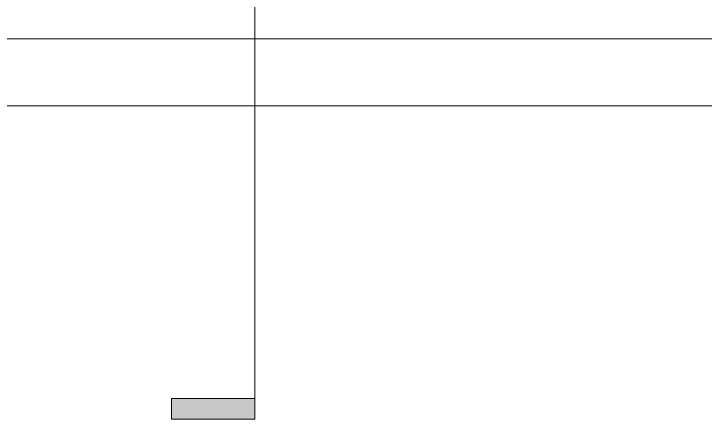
# Model space of a CAD drawing. Header units: inches. Extents: x 22011 to 32682, y -23296 to -20170.
# Drawn here: x 31054 to 31800, y -23296 to -22859 of the extents above; entities that cross this region are included whole.
import ezdxf

# ---------------------------------------------------------------- set-up
doc = ezdxf.new("R2010")
doc.units = ezdxf.units.IN
doc.header["$MEASUREMENT"] = 0
for name, color, linetype, lineweight in [('A-SITE-ROAD', 130, 'Continuous', 9), ('A-SITE-SWLK', 140, 'Continuous', 9), ('G-ANNO-SYMB', 111, 'Continuous', 9)]:
    doc.layers.add(name, color=color, linetype=linetype, lineweight=lineweight)

# ---------------------------------------------------------------- blocks, each defined once
blk = doc.blocks.new('Section - 3_32_ x 3_8_-18514-Roof Low')
at = {"layer": 'G-ANNO-SYMB'}
blk.add_hatch(color=256, dxfattribs=at).paths.add_polyline_path([(0, 0.375), (0, 0), (-0.09375, 0), (-0.09375, 0.375)], flags=0)
for p, q in [((0, 0.375), (-0.09375, 0.375)), ((-0.09375, 0.375), (-0.09375, 0)), ((0, 0), (0, 0.375)), ((-0.09375, 0), (0, 0))]:
    blk.add_line(p, q, dxfattribs=at)

msp = doc.modelspace()

# ---------------------------------------------------------------- linework, layer by layer
at = {"layer": 'A-SITE-ROAD'}
msp.add_line((29587.15, -22957.94), (32440.33, -22957.94), dxfattribs=at)
at = {"layer": 'A-SITE-SWLK'}
msp.add_line((30153.11, -22885.94), (32063.69, -22885.94), dxfattribs=at)
at = {"layer": 'G-ANNO-SYMB'}
msp.add_line((31314.5, -20315.1), (31314.5, -23273.87), dxfattribs=at)

# ---------------------------------------------------------------- block references
at = {"layer": 'G-ANNO-SYMB', "xscale": 239.9999999999998, "yscale": 239.9999999999998, "zscale": 239.9999999999998, "rotation": 89.99999999999947}
msp.add_blockref('Section - 3_32_ x 3_8_-18514-Roof Low', (31314.5, -23273.87), dxfattribs=at)

doc.saveas('drawing.dxf')
